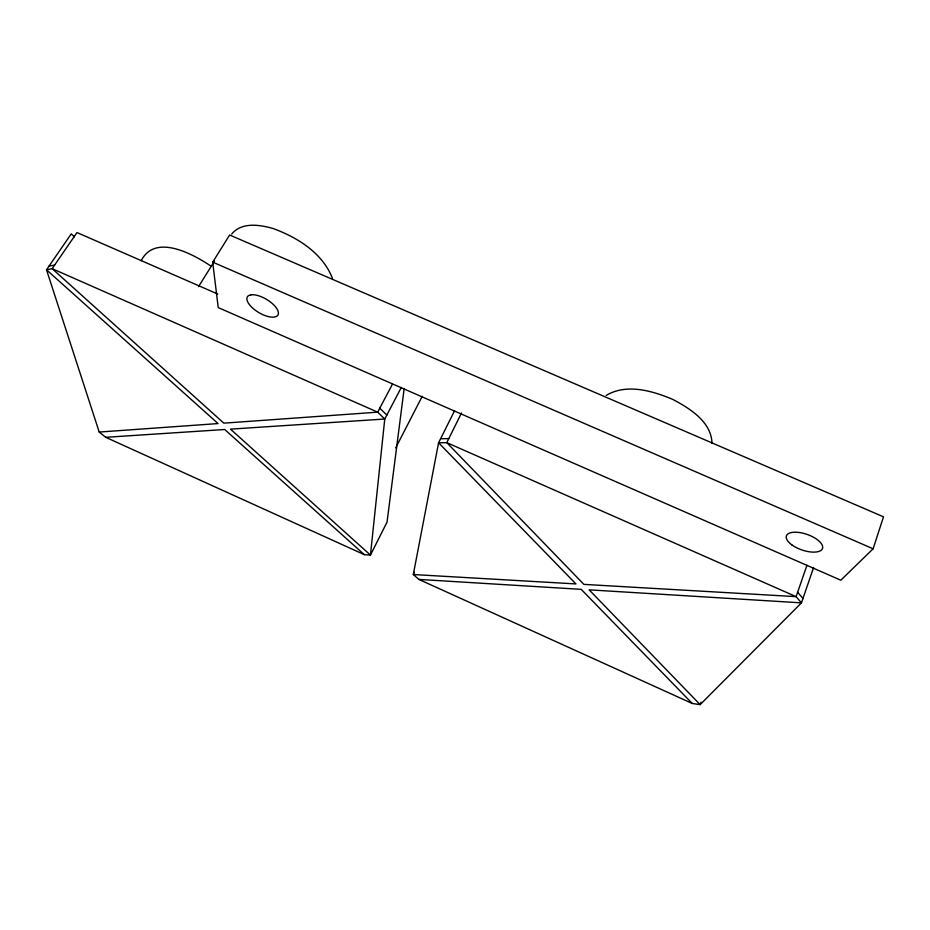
<?xml version="1.0" encoding="UTF-8"?>
<svg xmlns="http://www.w3.org/2000/svg" width="930" height="930" viewBox="0 0 930 930"><rect width="100%" height="100%" fill="white"/><g stroke="black" fill="none" stroke-linecap="round" stroke-linejoin="round"><path stroke-width="1.4" d="M404.178 388.461L387.043 522.114L370.442 555.082L364.316 554.652L105.718 437.309L99.219 432.055L46.5 269.793L71.25 233.872L74.447 236.836M873.119 548.793L883.5 516.824L229.64 235.011L212.691 262.144L218.225 307.598L840.825 580.204L873.119 548.793L212.691 262.144M813.587 567.544L801.451 602.861L700.15 704.638L692.257 703.475L418.837 579.402L413.304 574.531L438.588 442.773L454.596 410.711M806.973 565.277L796.103 596.642L801.451 602.861L589.143 589.841L700.15 704.638L701.034 702.231M414.396 572.275L413.304 574.531L575.926 583.924L438.588 442.773L446.795 442.645L796.103 596.642L583.866 584.377L446.795 442.645L461.524 412.955M395.715 447.865L422.243 396.285M401.33 387.38L384.764 419.023L370.442 555.082L230.477 429.137L384.764 419.023L377.673 412.164L52.161 268.665L46.5 269.793L218.062 423.569L99.219 432.055M392.414 384.241L377.673 412.164L223.839 423.15L52.161 268.665L76.981 232.558L217.76 294.031M198.52 286.649L214.539 261.005M141.209 260.691C155.31 233 193.44 254.413 210.971 266.096M231.698 234.035C241.637 221.91 259.528 224.676 272.804 228.431C297.344 237.255 322.757 253.111 332.487 278.5M606.221 395.39C626.657 383.241 652.337 390.809 672.681 399.365C689.653 408.328 711.555 421.767 711.996 443.447M49.011 266.154L54.672 265.004M105.718 437.309L224.7 429.509L364.316 554.652M440.599 438.751L448.806 438.588M418.837 579.402L581.215 589.353L692.257 703.475M379.777 408.189L386.834 415.059M797.638 592.236L802.962 598.467M250.995 294.822L248.624 295.601A17.798 7.649 30.8 0 0 253.518 308.83A17.798 7.649 30.8 0 0 274.106 317.118L276.512 316.398A17.798 7.649 30.8 0 0 271.793 303.099A17.798 7.649 30.8 0 0 250.995 294.822M791.756 544.806A19.123 8.196 19.2 0 0 822.155 549.177A19.123 8.196 19.2 0 0 799.416 532.518A19.123 8.196 19.2 0 0 791.756 544.806"/></g></svg>
